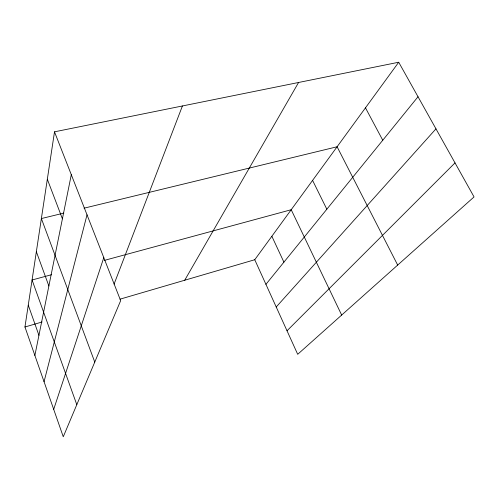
<?xml version="1.0" encoding="UTF-8"?>
<svg xmlns="http://www.w3.org/2000/svg" width="499" height="499" viewBox="0 0 499 499"><rect width="100%" height="100%" fill="white"/><g stroke="black" fill="none" stroke-linecap="round" stroke-linejoin="round"><path stroke-width="0.75" d="M54.503 131.823L120.658 300.666L63.267 436.762L24.95 327.001L54.503 131.823L398.713 62.238L474.05 196.918L297.697 354.309L254.758 259.729L398.713 62.238M34.88 355.456L71.301 174.694M44.049 381.716L87.019 214.807M53.699 409.355L103.792 257.615M114.078 284.118L182.416 105.963M184.717 280.232L298.583 82.478M265.93 284.336L418.019 96.75M276.215 306.991L435.97 128.848M287.012 330.781L455.013 162.892M24.95 327.001L42.097 321.98M120.059 299.157L254.758 259.729M51.453 274.731L32.067 279.989L76.796 404.67M104.441 260.366L291.21 209.723L341.672 315.069M63.828 213.098L41.373 218.55L94.76 362.081M84.038 208.189L337.099 146.768L397.678 265.081M365.474 107.84L382.758 140.238M312.586 180.388L326.833 209.218M271.861 236.27L283.912 262.156M47.324 179.228L62.406 218.836M36.352 251.683L48.877 286.008M28.262 305.139L38.934 335.334"/></g></svg>
